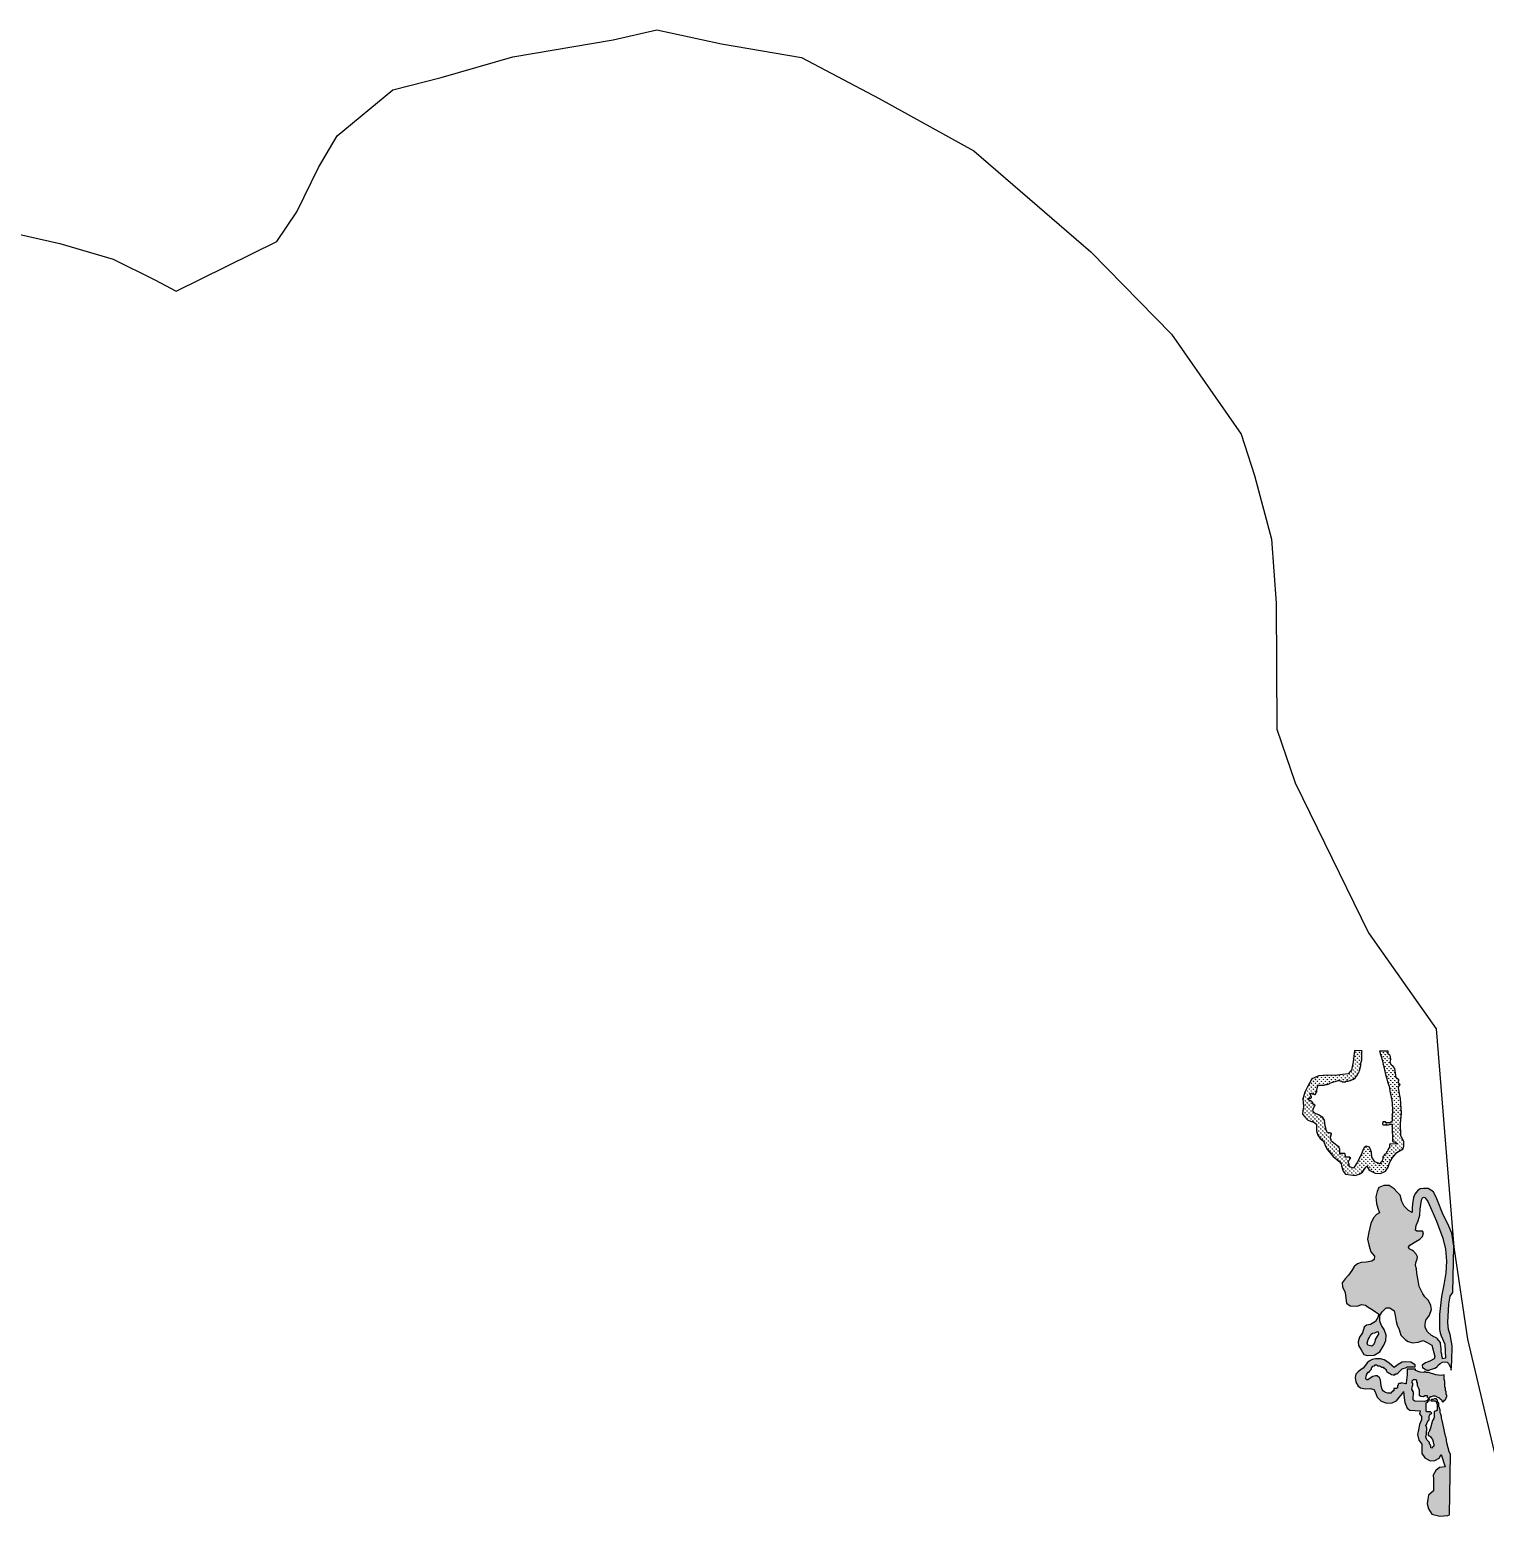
# Model space of a CAD drawing. Header units: metres. Extents: x 266352 to 301042, y 2101789 to 2138568.
# Drawn here: x 282003 to 289981, y 2127194 to 2135341 of the extents above; entities that cross this region are included whole.
import ezdxf

# ---------------------------------------------------------------- set-up
doc = ezdxf.new("R2010")
doc.units = ezdxf.units.M
doc.layers.add('MANGROOVE BUFFER ZONE', color=120, linetype='Continuous')
doc.layers.add('TALUKA BOUNDRY', color=150, linetype='Continuous')
pattern_1 = [(90, (-71.821667, -6.126432), (-0.0179605122, 0.0179605122), [0.0047625, -0.0311585245]), (45, (-71.821667, -6.126432), (-0.017960512, 0.017960512), [0.0047625, -0.0206375]), (135, (-71.821667, -6.126432), (-0.017960512, -0.017960512), [0.0047625, -0.0206375])]

# ---------------------------------------------------------------- blocks, each defined once
blk = doc.blocks.new('A$Ccdb33366')
at = {"layer": 'MANGROOVE BUFFER ZONE'}
h = blk.add_hatch(dxfattribs=at)
h.set_pattern_fill('GRASS', color=256, scale=0.001)
h.set_pattern_definition(pattern_1)
h.paths.add_polyline_path([(9.029, 22.782), (9.049, 22.795), (9.049, 22.801), (9.056, 22.808), (9.062, 22.815), (9.076, 22.841), (9.082, 22.848), (9.082, 22.861), (9.095, 22.907), (9.095, 22.927), (9.102, 22.954), (9.102, 23.033), (9.104, 23.04), (9.034, 23.04), (9.025, 22.938), (9.01, 22.863), (8.982, 22.83), (8.931, 22.821), (8.862, 22.813), (8.787, 22.814), (8.715, 22.805), (8.652, 22.777), (8.615, 22.706), (8.592, 22.656), (8.573, 22.595), (8.58, 22.524), (8.574, 22.488), (8.574, 22.458), (8.594, 22.433), (8.618, 22.407), (8.645, 22.394), (8.678, 22.385), (8.702, 22.367), (8.702, 22.306), (8.714, 22.268), (8.737, 22.237), (8.767, 22.214), (8.787, 22.169), (8.804, 22.138), (8.858, 22.077), (8.908, 22.034), (8.93, 22.013), (8.939, 21.972), (8.949, 21.945), (8.971, 21.92), (9.016, 21.913), (9.059, 21.909), (9.096, 21.92), (9.126, 21.939), (9.154, 21.986), (9.163, 21.994), (9.186, 21.959), (9.24, 21.931), (9.289, 21.93), (9.334, 21.952), (9.357, 21.987), (9.369, 22.028), (9.393, 22.071), (9.434, 22.123), (9.491, 22.158), (9.497, 22.182), (9.495, 22.221), (9.487, 22.24), (9.469, 22.274), (9.462, 22.387), (9.471, 22.48), (9.46, 22.612), (9.453, 22.639), (9.442, 22.69), (9.44, 22.715), (9.454, 22.741), (9.44, 22.755), (9.44, 22.782), (9.416, 22.798), (9.403, 22.884), (9.387, 22.901), (9.37, 22.917), (9.36, 22.941), (9.366, 22.964), (9.363, 22.993), (9.357, 23.003), (9.34, 23.013), (9.34, 23.04), (9.263, 23.04), (9.274, 23), (9.287, 22.96), (9.307, 22.881), (9.32, 22.828), (9.334, 22.788), (9.34, 22.762), (9.354, 22.722), (9.36, 22.682), (9.367, 22.649), (9.373, 22.623), (9.38, 22.596), (9.387, 22.523), (9.387, 22.411), (9.38, 22.398), (9.373, 22.398), (9.367, 22.391), (9.334, 22.391), (9.327, 22.398), (9.301, 22.398), (9.301, 22.378), (9.307, 22.371), (9.354, 22.371), (9.373, 22.378), (9.387, 22.378), (9.387, 22.338), (9.393, 22.245), (9.393, 22.226), (9.4, 22.219), (9.413, 22.219), (9.42, 22.212), (9.426, 22.206), (9.434, 22.206), (9.434, 22.199), (9.373, 22.199), (9.367, 22.192), (9.367, 22.173), (9.36, 22.159), (9.354, 22.153), (9.354, 22.146), (9.347, 22.126), (9.34, 22.126), (9.34, 22.12), (9.334, 22.106), (9.327, 22.106), (9.32, 22.1), (9.32, 22.093), (9.314, 22.086), (9.307, 22.08), (9.307, 22.06), (9.301, 22.047), (9.301, 22.04), (9.287, 22.027), (9.287, 22.02), (9.284, 22.017), (9.235, 22.034), (9.209, 22.076), (9.205, 22.121), (9.186, 22.168), (9.155, 22.175), (9.137, 22.163), (9.125, 22.137), (9.109, 22.09), (9.075, 22.027), (9.042, 21.974), (9.009, 21.987), (9.003, 21.994), (9.003, 22.014), (8.996, 22.02), (8.996, 22.034), (9.003, 22.047), (9.009, 22.053), (9.009, 22.06), (9.016, 22.067), (9.009, 22.067), (9.009, 22.073), (8.97, 22.073), (8.97, 22.086), (8.963, 22.106), (8.923, 22.106), (8.923, 22.1), (8.917, 22.1), (8.917, 22.146), (8.91, 22.153), (8.91, 22.166), (8.903, 22.166), (8.884, 22.179), (8.877, 22.186), (8.844, 22.212), (8.837, 22.219), (8.837, 22.232), (8.831, 22.239), (8.831, 22.259), (8.837, 22.265), (8.837, 22.285), (8.831, 22.285), (8.824, 22.292), (8.801, 22.292), (8.793, 22.31), (8.781, 22.355), (8.774, 22.406), (8.758, 22.43), (8.719, 22.454), (8.683, 22.466), (8.665, 22.485), (8.672, 22.508), (8.686, 22.542), (8.665, 22.553), (8.665, 22.563), (8.659, 22.57), (8.652, 22.576), (8.645, 22.576), (8.632, 22.583), (8.625, 22.59), (8.625, 22.603), (8.645, 22.603), (8.652, 22.61), (8.652, 22.616), (8.645, 22.623), (8.645, 22.629), (8.639, 22.636), (8.639, 22.643), (8.645, 22.643), (8.652, 22.649), (8.659, 22.643), (8.665, 22.643), (8.678, 22.636), (8.685, 22.636), (8.692, 22.643), (8.692, 22.649), (8.698, 22.662), (8.698, 22.676), (8.705, 22.702), (8.705, 22.715), (8.711, 22.715), (8.711, 22.722), (8.764, 22.722), (8.778, 22.729), (8.791, 22.729), (8.811, 22.735), (8.817, 22.742), (8.89, 22.768), (8.903, 22.768), (8.917, 22.762), (8.923, 22.762), (8.93, 22.755), (8.956, 22.755), (8.963, 22.762), (8.983, 22.762), (8.996, 22.768), (9.003, 22.768)])
h = blk.add_hatch(dxfattribs=at)
h.set_pattern_fill('GRASS', color=256, scale=0.001)
h.set_pattern_definition(pattern_1)
h.paths.add_polyline_path([(9.963, 21.282), (9.943, 21.4), (9.906, 21.483), (9.864, 21.564), (9.802, 21.708), (9.773, 21.772), (9.723, 21.8), (9.681, 21.801), (9.65, 21.795), (9.626, 21.778), (9.602, 21.746), (9.59, 21.717), (9.583, 21.66), (9.581, 21.619), (9.58, 21.58), (9.547, 21.599), (9.509, 21.636), (9.486, 21.678), (9.469, 21.736), (9.438, 21.766), (9.415, 21.794), (9.369, 21.822), (9.32, 21.82), (9.276, 21.801), (9.261, 21.766), (9.249, 21.716), (9.257, 21.658), (9.269, 21.615), (9.286, 21.574), (9.257, 21.556), (9.231, 21.526), (9.207, 21.476), (9.191, 21.397), (9.179, 21.331), (9.194, 21.28), (9.202, 21.248), (9.211, 21.218), (9.245, 21.178), (9.245, 21.149), (9.223, 21.134), (9.172, 21.124), (9.127, 21.12), (9.093, 21.106), (9.062, 21.083), (9.043, 21.046), (9.012, 21.003), (8.983, 20.969), (8.958, 20.934), (8.961, 20.895), (8.984, 20.844), (8.992, 20.794), (8.999, 20.748), (9.032, 20.725), (9.099, 20.724), (9.134, 20.74), (9.171, 20.732), (9.196, 20.716), (9.233, 20.696), (9.263, 20.673), (9.291, 20.657), (9.289, 20.628), (9.263, 20.587), (9.221, 20.559), (9.184, 20.551), (9.163, 20.534), (9.147, 20.483), (9.123, 20.443), (9.11, 20.401), (9.114, 20.367), (9.14, 20.327), (9.164, 20.287), (9.194, 20.278), (9.257, 20.28), (9.308, 20.312), (9.344, 20.374), (9.36, 20.415), (9.363, 20.465), (9.345, 20.516), (9.32, 20.552), (9.305, 20.59), (9.303, 20.641), (9.324, 20.676), (9.36, 20.712), (9.393, 20.712), (9.432, 20.685), (9.443, 20.644), (9.452, 20.59), (9.461, 20.556), (9.48, 20.518), (9.497, 20.467), (9.539, 20.424), (9.565, 20.41), (9.602, 20.4), (9.654, 20.406), (9.699, 20.42), (9.736, 20.404), (9.778, 20.38), (9.808, 20.278), (9.801, 20.256), (9.764, 20.236), (9.723, 20.218), (9.695, 20.196), (9.698, 20.173), (9.704, 20.173), (9.724, 20.16), (9.737, 20.153), (9.744, 20.153), (9.757, 20.153), (9.771, 20.16), (9.79, 20.166), (9.81, 20.173), (9.824, 20.18), (9.83, 20.186), (9.835, 20.196), (9.858, 20.214), (9.877, 20.227), (9.902, 20.232), (9.92, 20.229), (9.936, 20.214), (9.955, 20.174), (9.959, 20.156), (9.963, 20.237), (9.963, 20.376), (9.945, 20.481), (9.927, 20.525), (9.922, 20.589), (9.927, 20.755), (9.939, 20.828), (9.963, 20.862)])
h.paths.add_polyline_path([(9.559, 21.251), (9.553, 21.267), (9.566, 21.285), (9.619, 21.319), (9.655, 21.339), (9.68, 21.365), (9.686, 21.397), (9.678, 21.414), (9.656, 21.413), (9.625, 21.411), (9.613, 21.422), (9.62, 21.462), (9.638, 21.507), (9.65, 21.556), (9.655, 21.611), (9.662, 21.674), (9.666, 21.702), (9.672, 21.714), (9.686, 21.72), (9.698, 21.715), (9.721, 21.682), (9.759, 21.6), (9.803, 21.506), (9.864, 21.352), (9.888, 21.253), (9.9, 21.143), (9.895, 21.039), (9.88, 20.928), (9.86, 20.822), (9.844, 20.658), (9.845, 20.574), (9.846, 20.522), (9.852, 20.493), (9.863, 20.467), (9.896, 20.391), (9.904, 20.264), (9.877, 20.259), (9.877, 20.266), (9.87, 20.286), (9.87, 20.299), (9.863, 20.319), (9.863, 20.352), (9.857, 20.398), (9.857, 20.405), (9.837, 20.431), (9.83, 20.438), (9.824, 20.445), (9.81, 20.451), (9.79, 20.458), (9.784, 20.464), (9.774, 20.468), (9.739, 20.502), (9.716, 20.538), (9.715, 20.57), (9.72, 20.606), (9.738, 20.63), (9.754, 20.653), (9.77, 20.703), (9.765, 20.741), (9.743, 20.785), (9.707, 20.817), (9.691, 20.843), (9.655, 20.911), (9.647, 20.966), (9.633, 21.032), (9.628, 21.071), (9.619, 21.101), (9.623, 21.129), (9.634, 21.157), (9.636, 21.18), (9.623, 21.204), (9.6, 21.23), (9.583, 21.24)], flags=16)
h.paths.add_polyline_path([(9.283, 20.496), (9.291, 20.492), (9.293, 20.473), (9.281, 20.453), (9.264, 20.424), (9.26, 20.402), (9.249, 20.375), (9.234, 20.362), (9.197, 20.372), (9.192, 20.388), (9.201, 20.421), (9.21, 20.438), (9.223, 20.467), (9.239, 20.481), (9.259, 20.485)], flags=16)
h = blk.add_hatch(dxfattribs=at)
h.set_pattern_fill('GRASS', color=256, scale=0.001)
h.set_pattern_definition(pattern_1)
h.paths.add_polyline_path([(9.205, 20.127), (9.208, 20.127), (9.215, 20.127), (9.215, 20.133), (9.221, 20.133), (9.221, 20.14), (9.228, 20.147), (9.234, 20.153), (9.234, 20.166), (9.241, 20.173), (9.248, 20.18), (9.261, 20.186), (9.268, 20.193), (9.274, 20.193), (9.281, 20.193), (9.294, 20.186), (9.301, 20.186), (9.307, 20.186), (9.32, 20.18), (9.327, 20.173), (9.34, 20.173), (9.347, 20.166), (9.354, 20.166), (9.36, 20.16), (9.367, 20.153), (9.367, 20.147), (9.373, 20.133), (9.387, 20.127), (9.393, 20.12), (9.4, 20.12), (9.407, 20.114), (9.413, 20.107), (9.42, 20.107), (9.433, 20.107), (9.44, 20.107), (9.446, 20.107), (9.453, 20.114), (9.466, 20.114), (9.473, 20.12), (9.479, 20.127), (9.486, 20.133), (9.493, 20.14), (9.499, 20.147), (9.512, 20.16), (9.552, 20.173), (9.559, 20.18), (9.579, 20.18), (9.598, 20.18), (9.605, 20.18), (9.612, 20.18), (9.618, 20.18), (9.625, 20.18), (9.631, 20.18), (9.63, 20.2), (9.591, 20.222), (9.544, 20.225), (9.512, 20.223), (9.476, 20.199), (9.439, 20.172), (9.418, 20.191), (9.395, 20.211), (9.373, 20.227), (9.35, 20.241), (9.315, 20.248), (9.27, 20.249), (9.24, 20.243), (9.212, 20.225), (9.196, 20.211), (9.179, 20.189), (9.16, 20.163), (9.134, 20.145), (9.111, 20.124), (9.094, 20.105), (9.088, 20.077), (9.094, 20.034), (9.118, 19.998), (9.139, 19.983), (9.184, 19.975), (9.229, 19.977), (9.259, 19.971), (9.271, 19.95), (9.291, 19.902), (9.328, 19.865), (9.378, 19.847), (9.427, 19.852), (9.467, 19.87), (9.489, 19.901), (9.519, 19.937), (9.53, 19.957), (9.536, 19.899), (9.541, 19.857), (9.564, 19.806), (9.588, 19.787), (9.637, 19.784), (9.682, 19.784), (9.677, 19.755), (9.696, 19.732), (9.695, 19.703), (9.678, 19.66), (9.669, 19.61), (9.661, 19.569), (9.674, 19.517), (9.701, 19.482), (9.703, 19.44), (9.704, 19.395), (9.731, 19.357), (9.781, 19.331), (9.822, 19.336), (9.861, 19.358), (9.879, 19.389), (9.918, 19.278), (9.865, 19.271), (9.834, 19.243), (9.811, 19.203), (9.812, 19.169), (9.815, 19.06), (9.77, 19.02), (9.765, 18.983), (9.759, 18.94), (9.773, 18.897), (9.804, 18.849), (9.875, 18.83), (9.948, 18.837), (9.963, 18.844), (9.963, 19.392), (9.949, 19.425), (9.949, 19.432), (9.943, 19.451), (9.929, 19.498), (9.923, 19.544), (9.916, 19.557), (9.89, 19.67), (9.877, 19.723), (9.877, 19.736), (9.87, 19.756), (9.863, 19.769), (9.863, 19.796), (9.857, 19.809), (9.857, 19.816), (9.85, 19.822), (9.85, 19.855), (9.843, 19.862), (9.837, 19.882), (9.83, 19.888), (9.83, 19.895), (9.81, 19.895), (9.797, 19.888), (9.784, 19.888), (9.777, 19.882), (9.777, 19.875), (9.817, 19.875), (9.824, 19.869), (9.83, 19.869), (9.83, 19.855), (9.837, 19.849), (9.837, 19.789), (9.83, 19.789), (9.824, 19.782), (9.817, 19.782), (9.81, 19.776), (9.81, 19.723), (9.804, 19.716), (9.804, 19.703), (9.797, 19.696), (9.777, 19.617), (9.771, 19.61), (9.771, 19.604), (9.764, 19.59), (9.757, 19.584), (9.757, 19.564), (9.764, 19.557), (9.771, 19.557), (9.777, 19.551), (9.79, 19.538), (9.797, 19.524), (9.804, 19.504), (9.81, 19.478), (9.81, 19.465), (9.804, 19.458), (9.797, 19.445), (9.784, 19.448), (9.784, 19.465), (9.777, 19.478), (9.771, 19.485), (9.771, 19.498), (9.764, 19.504), (9.751, 19.518), (9.744, 19.531), (9.737, 19.544), (9.744, 19.571), (9.744, 19.63), (9.737, 19.65), (9.744, 19.663), (9.744, 19.67), (9.757, 19.696), (9.764, 19.703), (9.764, 19.736), (9.771, 19.749), (9.777, 19.756), (9.784, 19.756), (9.79, 19.763), (9.777, 19.776), (9.744, 19.776), (9.737, 19.782), (9.737, 19.855), (9.744, 19.862), (9.751, 19.862), (9.751, 19.869), (9.757, 19.875), (9.764, 19.875), (9.764, 19.888), (9.752, 19.888), (9.751, 19.882), (9.744, 19.882), (9.744, 19.875), (9.737, 19.875), (9.718, 19.869), (9.632, 19.869), (9.625, 19.875), (9.618, 19.882), (9.618, 19.955), (9.612, 19.955), (9.612, 19.961), (9.612, 19.968), (9.605, 19.968), (9.605, 20.001), (9.612, 20.014), (9.612, 20.034), (9.605, 20.034), (9.605, 20.054), (9.612, 20.061), (9.618, 20.067), (9.638, 20.067), (9.645, 20.061), (9.645, 20.041), (9.651, 20.034), (9.651, 20.014), (9.658, 20.001), (9.665, 19.988), (9.671, 19.974), (9.671, 19.922), (9.678, 19.922), (9.685, 19.915), (9.711, 19.915), (9.724, 19.922), (9.744, 19.922), (9.744, 19.908), (9.751, 19.902), (9.756, 19.902), (9.764, 19.902), (9.771, 19.908), (9.771, 19.915), (9.784, 19.915), (9.797, 19.922), (9.817, 19.922), (9.843, 19.908), (9.85, 19.908), (9.857, 19.902), (9.863, 19.895), (9.87, 19.888), (9.877, 19.882), (9.877, 19.875), (9.883, 19.875), (9.883, 19.869), (9.89, 19.869), (9.896, 19.875), (9.903, 19.882), (9.91, 19.888), (9.916, 19.902), (9.916, 19.908), (9.923, 19.915), (9.923, 19.928), (9.916, 19.935), (9.916, 19.961), (9.91, 19.968), (9.91, 19.994), (9.903, 20.001), (9.903, 20.054), (9.896, 20.074), (9.896, 20.114), (9.869, 20.105), (9.818, 20.112), (9.754, 20.133), (9.731, 20.133), (9.726, 20.139), (9.718, 20.14), (9.71, 20.13), (9.676, 20.135), (9.634, 20.149), (9.633, 20.16), (9.559, 20.16), (9.559, 20.157), (9.559, 20.107), (9.552, 20.034), (9.552, 20.027), (9.546, 20.027), (9.506, 20.034), (9.499, 20.027), (9.486, 20.027), (9.479, 20.021), (9.479, 20.014), (9.473, 20.008), (9.473, 19.988), (9.466, 19.981), (9.44, 19.981), (9.44, 19.961), (9.433, 19.961), (9.433, 19.955), (9.426, 19.955), (9.42, 19.948), (9.42, 19.941), (9.416, 19.938), (9.387, 19.938), (9.364, 19.943), (9.347, 19.956), (9.335, 19.972), (9.324, 20.005), (9.318, 20.059), (9.31, 20.076), (9.288, 20.093), (9.271, 20.095), (9.249, 20.087), (9.224, 20.072), (9.202, 20.056), (9.192, 20.057), (9.184, 20.07), (9.187, 20.089), (9.193, 20.107)])
for points in [[(9.029, 22.782), (9.049, 22.795), (9.049, 22.801), (9.056, 22.808), (9.062, 22.815), (9.076, 22.841), (9.082, 22.848), (9.082, 22.861), (9.095, 22.907), (9.095, 22.927), (9.102, 22.954), (9.102, 23.033), (9.104, 23.04), (9.034, 23.04), (9.025, 22.938), (9.01, 22.863), (8.982, 22.83), (8.931, 22.821), (8.862, 22.813), (8.787, 22.814), (8.715, 22.805), (8.652, 22.777), (8.615, 22.706), (8.592, 22.656), (8.573, 22.595), (8.58, 22.524), (8.574, 22.488), (8.574, 22.458), (8.594, 22.433), (8.618, 22.407), (8.645, 22.394), (8.678, 22.385), (8.702, 22.367), (8.702, 22.306), (8.714, 22.268), (8.737, 22.237), (8.767, 22.214), (8.787, 22.169), (8.804, 22.138), (8.858, 22.077), (8.908, 22.034), (8.93, 22.013), (8.939, 21.972), (8.949, 21.945), (8.971, 21.92), (9.016, 21.913), (9.059, 21.909), (9.096, 21.92), (9.126, 21.939), (9.154, 21.986), (9.163, 21.994), (9.186, 21.959), (9.24, 21.931), (9.289, 21.93), (9.334, 21.952), (9.357, 21.987), (9.369, 22.028), (9.393, 22.071), (9.434, 22.123), (9.491, 22.158), (9.497, 22.182), (9.495, 22.221), (9.487, 22.24), (9.469, 22.274), (9.462, 22.387), (9.471, 22.48), (9.46, 22.612), (9.453, 22.639), (9.442, 22.69), (9.44, 22.715), (9.454, 22.741), (9.44, 22.755), (9.44, 22.782), (9.416, 22.798), (9.403, 22.884), (9.387, 22.901), (9.37, 22.917), (9.36, 22.941), (9.366, 22.964), (9.363, 22.993), (9.357, 23.003), (9.34, 23.013), (9.34, 23.04), (9.263, 23.04), (9.274, 23), (9.287, 22.96), (9.307, 22.881), (9.32, 22.828), (9.334, 22.788), (9.34, 22.762), (9.354, 22.722), (9.36, 22.682), (9.367, 22.649), (9.373, 22.623), (9.38, 22.596), (9.387, 22.523), (9.387, 22.411), (9.38, 22.398), (9.373, 22.398), (9.367, 22.391), (9.334, 22.391), (9.327, 22.398), (9.301, 22.398), (9.301, 22.378), (9.307, 22.371), (9.354, 22.371), (9.373, 22.378), (9.387, 22.378), (9.387, 22.338), (9.393, 22.245), (9.393, 22.226), (9.4, 22.219), (9.413, 22.219), (9.42, 22.212), (9.426, 22.206), (9.434, 22.206), (9.434, 22.199), (9.373, 22.199), (9.367, 22.192), (9.367, 22.173), (9.36, 22.159), (9.354, 22.153), (9.354, 22.146), (9.347, 22.126), (9.34, 22.126), (9.34, 22.12), (9.334, 22.106), (9.327, 22.106), (9.32, 22.1), (9.32, 22.093), (9.314, 22.086), (9.307, 22.08), (9.307, 22.06), (9.301, 22.047), (9.301, 22.04), (9.287, 22.027), (9.287, 22.02), (9.284, 22.017), (9.235, 22.034), (9.209, 22.076), (9.205, 22.121), (9.186, 22.168), (9.155, 22.175), (9.137, 22.163), (9.125, 22.137), (9.109, 22.09), (9.075, 22.027), (9.042, 21.974), (9.009, 21.987), (9.003, 21.994), (9.003, 22.014), (8.996, 22.02), (8.996, 22.034), (9.003, 22.047), (9.009, 22.053), (9.009, 22.06), (9.016, 22.067), (9.009, 22.067), (9.009, 22.073), (8.97, 22.073), (8.97, 22.086), (8.963, 22.106), (8.923, 22.106), (8.923, 22.1), (8.917, 22.1), (8.917, 22.146), (8.91, 22.153), (8.91, 22.166), (8.903, 22.166), (8.884, 22.179), (8.877, 22.186), (8.844, 22.212), (8.837, 22.219), (8.837, 22.232), (8.831, 22.239), (8.831, 22.259), (8.837, 22.265), (8.837, 22.285), (8.831, 22.285), (8.824, 22.292), (8.801, 22.292), (8.793, 22.31), (8.781, 22.355), (8.774, 22.406), (8.758, 22.43), (8.719, 22.454), (8.683, 22.466), (8.665, 22.485), (8.672, 22.508), (8.686, 22.542), (8.665, 22.553), (8.665, 22.563), (8.659, 22.57), (8.652, 22.576), (8.645, 22.576), (8.632, 22.583), (8.625, 22.59), (8.625, 22.603), (8.645, 22.603), (8.652, 22.61), (8.652, 22.616), (8.645, 22.623), (8.645, 22.629), (8.639, 22.636), (8.639, 22.643), (8.645, 22.643), (8.652, 22.649), (8.659, 22.643), (8.665, 22.643), (8.678, 22.636), (8.685, 22.636), (8.692, 22.643), (8.692, 22.649), (8.698, 22.662), (8.698, 22.676), (8.705, 22.702), (8.705, 22.715), (8.711, 22.715), (8.711, 22.722), (8.764, 22.722), (8.778, 22.729), (8.791, 22.729), (8.811, 22.735), (8.817, 22.742), (8.89, 22.768), (8.903, 22.768), (8.917, 22.762), (8.923, 22.762), (8.93, 22.755), (8.956, 22.755), (8.963, 22.762), (8.983, 22.762), (8.996, 22.768), (9.003, 22.768), (9.029, 22.782)], [(9.963, 21.282), (9.943, 21.4), (9.906, 21.483), (9.864, 21.564), (9.802, 21.708), (9.773, 21.772), (9.723, 21.8), (9.681, 21.801), (9.65, 21.795), (9.626, 21.778), (9.602, 21.746), (9.59, 21.717), (9.583, 21.66), (9.581, 21.619), (9.58, 21.58), (9.547, 21.599), (9.509, 21.636), (9.486, 21.678), (9.469, 21.736), (9.438, 21.766), (9.415, 21.794), (9.369, 21.822), (9.32, 21.82), (9.276, 21.801), (9.261, 21.766), (9.249, 21.716), (9.257, 21.658), (9.269, 21.615), (9.286, 21.574), (9.257, 21.556), (9.231, 21.526), (9.207, 21.476), (9.191, 21.397), (9.179, 21.331), (9.194, 21.28), (9.202, 21.248), (9.211, 21.218), (9.245, 21.178), (9.245, 21.149), (9.223, 21.134), (9.172, 21.124), (9.127, 21.12), (9.093, 21.106), (9.062, 21.083), (9.043, 21.046), (9.012, 21.003), (8.983, 20.969), (8.958, 20.934), (8.961, 20.895), (8.984, 20.844), (8.992, 20.794), (8.999, 20.748), (9.032, 20.725), (9.099, 20.724), (9.134, 20.74), (9.171, 20.732), (9.196, 20.716), (9.233, 20.696), (9.263, 20.673), (9.291, 20.657), (9.289, 20.628), (9.263, 20.587), (9.221, 20.559), (9.184, 20.551), (9.163, 20.534), (9.147, 20.483), (9.123, 20.443), (9.11, 20.401), (9.114, 20.367), (9.14, 20.327), (9.164, 20.287), (9.194, 20.278), (9.257, 20.28), (9.308, 20.312), (9.344, 20.374), (9.36, 20.415), (9.363, 20.465), (9.345, 20.516), (9.32, 20.552), (9.305, 20.59), (9.303, 20.641), (9.324, 20.676), (9.36, 20.712), (9.393, 20.712), (9.432, 20.685), (9.443, 20.644), (9.452, 20.59), (9.461, 20.556), (9.48, 20.518), (9.497, 20.467), (9.539, 20.424), (9.565, 20.41), (9.602, 20.4), (9.654, 20.406), (9.699, 20.42), (9.736, 20.404), (9.778, 20.38), (9.808, 20.278), (9.801, 20.256), (9.764, 20.236), (9.723, 20.218), (9.695, 20.196), (9.698, 20.173), (9.704, 20.173), (9.724, 20.16), (9.737, 20.153), (9.744, 20.153), (9.757, 20.153), (9.771, 20.16), (9.79, 20.166), (9.81, 20.173), (9.824, 20.18), (9.83, 20.186), (9.835, 20.196), (9.858, 20.214), (9.877, 20.227), (9.902, 20.232), (9.92, 20.229), (9.936, 20.214), (9.955, 20.174), (9.959, 20.156), (9.963, 20.237), (9.963, 20.376), (9.945, 20.481), (9.927, 20.525), (9.922, 20.589), (9.927, 20.755), (9.939, 20.828), (9.963, 20.862), (9.963, 21.282)], [(9.559, 21.251), (9.553, 21.267), (9.566, 21.285), (9.619, 21.319), (9.655, 21.339), (9.68, 21.365), (9.686, 21.397), (9.678, 21.414), (9.656, 21.413), (9.625, 21.411), (9.613, 21.422), (9.62, 21.462), (9.638, 21.507), (9.65, 21.556), (9.655, 21.611), (9.662, 21.674), (9.666, 21.702), (9.672, 21.714), (9.686, 21.72), (9.698, 21.715), (9.721, 21.682), (9.759, 21.6), (9.803, 21.506), (9.864, 21.352), (9.888, 21.253), (9.9, 21.143), (9.895, 21.039), (9.88, 20.928), (9.86, 20.822), (9.844, 20.658), (9.845, 20.574), (9.846, 20.522), (9.852, 20.493), (9.863, 20.467), (9.896, 20.391), (9.904, 20.264), (9.877, 20.259), (9.877, 20.266), (9.87, 20.286), (9.87, 20.299), (9.863, 20.319), (9.863, 20.352), (9.857, 20.398), (9.857, 20.405), (9.837, 20.431), (9.83, 20.438), (9.824, 20.445), (9.81, 20.451), (9.79, 20.458), (9.784, 20.464), (9.774, 20.468), (9.739, 20.502), (9.716, 20.538), (9.715, 20.57), (9.72, 20.606), (9.738, 20.63), (9.754, 20.653), (9.77, 20.703), (9.765, 20.741), (9.743, 20.785), (9.707, 20.817), (9.691, 20.843), (9.655, 20.911), (9.647, 20.966), (9.633, 21.032), (9.628, 21.071), (9.619, 21.101), (9.623, 21.129), (9.634, 21.157), (9.636, 21.18), (9.623, 21.204), (9.6, 21.23), (9.583, 21.24), (9.559, 21.251)], [(9.283, 20.496), (9.291, 20.492), (9.293, 20.473), (9.281, 20.453), (9.264, 20.424), (9.26, 20.402), (9.249, 20.375), (9.234, 20.362), (9.197, 20.372), (9.192, 20.388), (9.201, 20.421), (9.21, 20.438), (9.223, 20.467), (9.239, 20.481), (9.259, 20.485), (9.283, 20.496)], [(9.205, 20.127), (9.208, 20.127), (9.215, 20.127), (9.215, 20.133), (9.221, 20.133), (9.221, 20.14), (9.228, 20.147), (9.234, 20.153), (9.234, 20.166), (9.241, 20.173), (9.248, 20.18), (9.261, 20.186), (9.268, 20.193), (9.274, 20.193), (9.281, 20.193), (9.294, 20.186), (9.301, 20.186), (9.307, 20.186), (9.32, 20.18), (9.327, 20.173), (9.34, 20.173), (9.347, 20.166), (9.354, 20.166), (9.36, 20.16), (9.367, 20.153), (9.367, 20.147), (9.373, 20.133), (9.387, 20.127), (9.393, 20.12), (9.4, 20.12), (9.407, 20.114), (9.413, 20.107), (9.42, 20.107), (9.433, 20.107), (9.44, 20.107), (9.446, 20.107), (9.453, 20.114), (9.466, 20.114), (9.473, 20.12), (9.479, 20.127), (9.486, 20.133), (9.493, 20.14), (9.499, 20.147), (9.512, 20.16), (9.552, 20.173), (9.559, 20.18), (9.579, 20.18), (9.598, 20.18), (9.605, 20.18), (9.612, 20.18), (9.618, 20.18), (9.625, 20.18), (9.631, 20.18), (9.63, 20.2), (9.591, 20.222), (9.544, 20.225), (9.512, 20.223), (9.476, 20.199), (9.439, 20.172), (9.418, 20.191), (9.395, 20.211), (9.373, 20.227), (9.35, 20.241), (9.315, 20.248), (9.27, 20.249), (9.24, 20.243), (9.212, 20.225), (9.196, 20.211), (9.179, 20.189), (9.16, 20.163), (9.134, 20.145), (9.111, 20.124), (9.094, 20.105), (9.088, 20.077), (9.094, 20.034), (9.118, 19.998), (9.139, 19.983), (9.184, 19.975), (9.229, 19.977), (9.259, 19.971), (9.271, 19.95), (9.291, 19.902), (9.328, 19.865), (9.378, 19.847), (9.427, 19.852), (9.467, 19.87), (9.489, 19.901), (9.519, 19.937), (9.53, 19.957), (9.536, 19.899), (9.541, 19.857), (9.564, 19.806), (9.588, 19.787), (9.637, 19.784), (9.682, 19.784), (9.677, 19.755), (9.696, 19.732), (9.695, 19.703), (9.678, 19.66), (9.669, 19.61), (9.661, 19.569), (9.674, 19.517), (9.701, 19.482), (9.703, 19.44), (9.704, 19.395), (9.731, 19.357), (9.781, 19.331), (9.822, 19.336), (9.861, 19.358), (9.879, 19.389), (9.918, 19.278), (9.865, 19.271), (9.834, 19.243), (9.811, 19.203), (9.812, 19.169), (9.815, 19.06), (9.77, 19.02), (9.765, 18.983), (9.759, 18.94), (9.773, 18.897), (9.804, 18.849), (9.875, 18.83), (9.948, 18.837), (9.963, 18.844), (9.963, 19.392), (9.949, 19.425), (9.949, 19.432), (9.943, 19.451), (9.929, 19.498), (9.923, 19.544), (9.916, 19.557), (9.89, 19.67), (9.877, 19.723), (9.877, 19.736), (9.87, 19.756), (9.863, 19.769), (9.863, 19.796), (9.857, 19.809), (9.857, 19.816), (9.85, 19.822), (9.85, 19.855), (9.843, 19.862), (9.837, 19.882), (9.83, 19.888), (9.83, 19.895), (9.81, 19.895), (9.797, 19.888), (9.784, 19.888), (9.777, 19.882), (9.777, 19.875), (9.817, 19.875), (9.824, 19.869), (9.83, 19.869), (9.83, 19.855), (9.837, 19.849), (9.837, 19.789), (9.83, 19.789), (9.824, 19.782), (9.817, 19.782), (9.81, 19.776), (9.81, 19.723), (9.804, 19.716), (9.804, 19.703), (9.797, 19.696), (9.777, 19.617), (9.771, 19.61), (9.771, 19.604), (9.764, 19.59), (9.757, 19.584), (9.757, 19.564), (9.764, 19.557), (9.771, 19.557), (9.777, 19.551), (9.79, 19.538), (9.797, 19.524), (9.804, 19.504), (9.81, 19.478), (9.81, 19.465), (9.804, 19.458), (9.797, 19.445), (9.784, 19.448), (9.784, 19.465), (9.777, 19.478), (9.771, 19.485), (9.771, 19.498), (9.764, 19.504), (9.751, 19.518), (9.744, 19.531), (9.737, 19.544), (9.744, 19.571), (9.744, 19.63), (9.737, 19.65), (9.744, 19.663), (9.744, 19.67), (9.757, 19.696), (9.764, 19.703), (9.764, 19.736), (9.771, 19.749), (9.777, 19.756), (9.784, 19.756), (9.79, 19.763), (9.777, 19.776), (9.744, 19.776), (9.737, 19.782), (9.737, 19.855), (9.744, 19.862), (9.751, 19.862), (9.751, 19.869), (9.757, 19.875), (9.764, 19.875), (9.764, 19.888), (9.752, 19.888), (9.751, 19.882), (9.744, 19.882), (9.744, 19.875), (9.737, 19.875), (9.718, 19.869), (9.632, 19.869), (9.625, 19.875), (9.618, 19.882), (9.618, 19.955), (9.612, 19.955), (9.612, 19.961), (9.612, 19.968), (9.605, 19.968), (9.605, 20.001), (9.612, 20.014), (9.612, 20.034), (9.605, 20.034), (9.605, 20.054), (9.612, 20.061), (9.618, 20.067), (9.638, 20.067), (9.645, 20.061), (9.645, 20.041), (9.651, 20.034), (9.651, 20.014), (9.658, 20.001), (9.665, 19.988), (9.671, 19.974), (9.671, 19.922), (9.678, 19.922), (9.685, 19.915), (9.711, 19.915), (9.724, 19.922), (9.744, 19.922), (9.744, 19.908), (9.751, 19.902), (9.756, 19.902), (9.764, 19.902), (9.771, 19.908), (9.771, 19.915), (9.784, 19.915), (9.797, 19.922), (9.817, 19.922), (9.843, 19.908), (9.85, 19.908), (9.857, 19.902), (9.863, 19.895), (9.87, 19.888), (9.877, 19.882), (9.877, 19.875), (9.883, 19.875), (9.883, 19.869), (9.89, 19.869), (9.896, 19.875), (9.903, 19.882), (9.91, 19.888), (9.916, 19.902), (9.916, 19.908), (9.923, 19.915), (9.923, 19.928), (9.916, 19.935), (9.916, 19.961), (9.91, 19.968), (9.91, 19.994), (9.903, 20.001), (9.903, 20.054), (9.896, 20.074), (9.896, 20.114), (9.869, 20.105), (9.818, 20.112), (9.754, 20.133), (9.731, 20.133), (9.726, 20.139), (9.718, 20.14), (9.71, 20.13), (9.676, 20.135), (9.634, 20.149), (9.633, 20.16), (9.559, 20.16), (9.559, 20.157), (9.559, 20.107), (9.552, 20.034), (9.552, 20.027), (9.546, 20.027), (9.506, 20.034), (9.499, 20.027), (9.486, 20.027), (9.479, 20.021), (9.479, 20.014), (9.473, 20.008), (9.473, 19.988), (9.466, 19.981), (9.44, 19.981), (9.44, 19.961), (9.433, 19.961), (9.433, 19.955), (9.426, 19.955), (9.42, 19.948), (9.42, 19.941), (9.416, 19.938), (9.387, 19.938), (9.364, 19.943), (9.347, 19.956), (9.335, 19.972), (9.324, 20.005), (9.318, 20.059), (9.31, 20.076), (9.288, 20.093), (9.271, 20.095), (9.249, 20.087), (9.224, 20.072), (9.202, 20.056), (9.192, 20.057), (9.184, 20.07), (9.187, 20.089), (9.193, 20.107), (9.205, 20.127)]]:
    blk.add_lwpolyline(points, close=True, dxfattribs=at)

msp = doc.modelspace()

# ---------------------------------------------------------------- linework, layer by layer
at = {"layer": 'TALUKA BOUNDRY'}
msp.add_polyline3d([(281886, 2134233.8, 0), (282169.3, 2134169.3, 0), (282460.9, 2134083.4, 0), (282688.6, 2133970.8, 0), (282806.6, 2133908.4, 0), (283357.6, 2134179.6, 0), (283466.8, 2134343.1, 0), (283585.6, 2134585.9, 0), (283689.1, 2134758.6, 0), (283993.5, 2135011.4, 0), (284258.7, 2135078.3, 0), (284650.6, 2135192.8, 0), (285202.2, 2135285.5, 0), (285202.2, 2135285.5, 0), (285440.5, 2135340.7, 0), (285796, 2135263.3, 0), (286232.7, 2135187.9, 0), (286659, 2134963.2, 0), (287177.3, 2134676.3, 0), (287820, 2134124, 0), (288261, 2133673.3, 0), (288643, 2133124, 0), (288715.7, 2132897.3, 0), (288810.2, 2132548.3, 0), (288835.2, 2132198.6, 0), (288838.8, 2131508.7, 0), (288939.7, 2131214.6, 0), (289341.8, 2130392, 0), (289712.6, 2129865.8, 0), (289808.9, 2128668.3, 0), (289884.3, 2128165.3, 0), (290094.5, 2127277.8, 0)], dxfattribs=at)

# ---------------------------------------------------------------- block references
at = {"xscale": 604.2174030490069, "yscale": 604.2174030490069, "zscale": 604.2174030490069, "rotation": 359.0939183652337}
msp.add_blockref('A$Ccdb33366', (283586, 2115913), dxfattribs=at)

doc.saveas('drawing.dxf')
